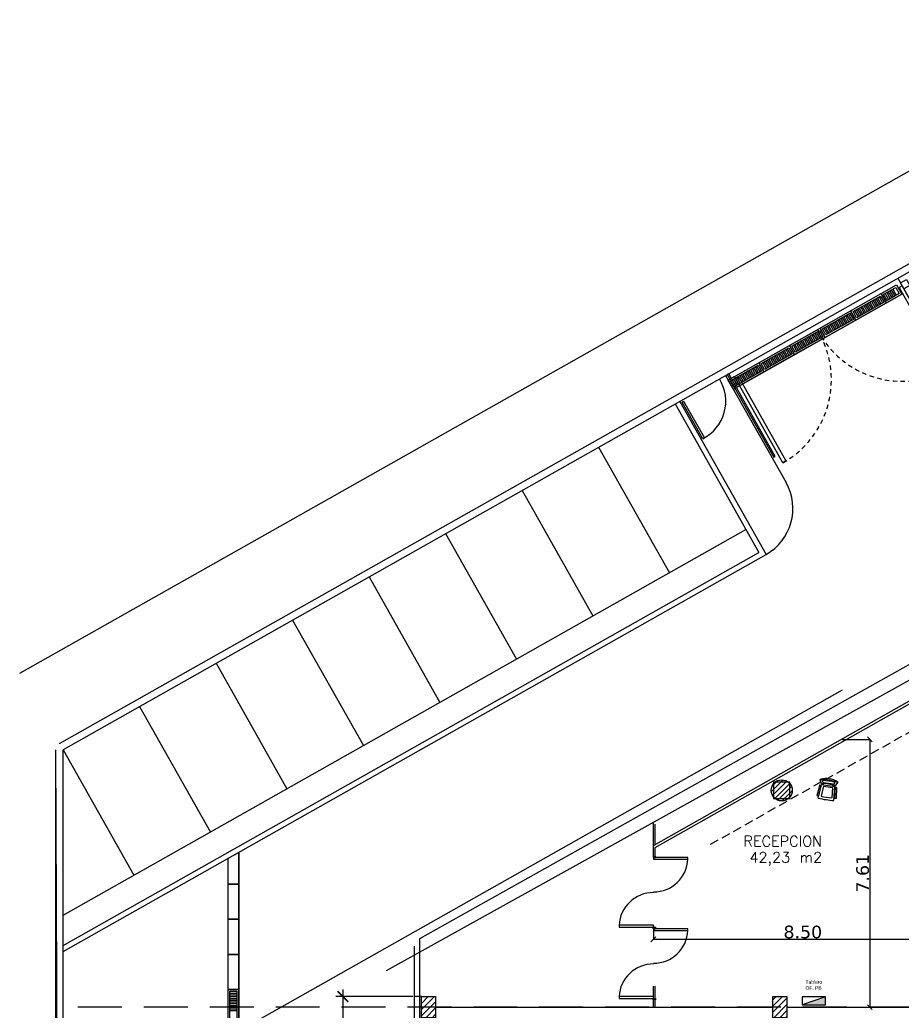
# Model space of a CAD drawing. Header units: millimetres. Extents: x 403 to 619, y 594 to 709.
# Drawn here: x 408.05 to 433.15, y 634.81 to 663 of the extents above; entities that cross this region are included whole.
import ezdxf

# ---------------------------------------------------------------- set-up
doc = ezdxf.new("R2010")
doc.units = ezdxf.units.MM
doc.linetypes.add('HIDDEN2', pattern=[0.1875, 0.125, -0.0625])
for name, color, linetype in [('001', 1, 'Continuous'), ('Carpinterias', 5, 'Continuous'), ('COTAS', 6, 'Continuous'), ('E_Tab', 160, 'Continuous'), ('EQUIPAMIENTO', 1, 'Continuous'), ('Hatch ANMAT', 252, 'Continuous'), ('HATCH MINISTERIO', 252, 'Continuous')]:
    doc.layers.add(name, color=color, linetype=linetype)
doc.layers.add('01-HATCH PAREDES 7070', color=254, linetype='Continuous', true_color=0xe6e6e6)
doc.layers.add('9-Textos', color=251, linetype='Continuous', lineweight=18)
doc.layers.add('Muros', color=1, linetype='Continuous', lineweight=25)
doc.styles.add('ARIAL', font='verdana.ttf')
doc.styles.add('Notas', font='arial.ttf', dxfattribs={"height": 0.1})
doc.styles.get("Standard").update_dxf_attribs({"font": 'txt.shx'})
doc.dimstyles.new('200', dxfattribs={"dimscale": 0.2, "dimtxt": 1.8, "dimasz": 0.7, "dimexe": 0, "dimexo": 0.1, "dimgap": 0.08, "dimtad": 1, "dimzin": 5, "dimdsep": 46, "dimtxsty": 'ARIAL', "dimblk": 'OBLIQUE', "dimcen": -0.2, "dimdle": 0.05, "dimclrd": 1, "dimclre": 252, "dimclrt": 1, "dimadec": 3, "dimazin": 0, "dimtfac": 1, "dimtix": 1, "dimtmove": 2, "dimatfit": 3, "dimldrblk": 'NONE', "dimfxl": 0, "dimtolj": 1, "dimtzin": 5, "dimlwd": -1, "dimarcsym": 0})
doc.dimstyles.new('COTAS_100', dxfattribs={"dimtxt": 0.4, "dimasz": 0.3, "dimexe": 0.2, "dimexo": 0.05, "dimgap": 0.05, "dimtad": 1, "dimzin": 1, "dimdsep": 46, "dimtxsty": 'ARIAL', "dimblk": 'ARCHTICK', "dimcen": 0.2, "dimdle": 0.2, "dimclrd": 151, "dimclre": 252, "dimclrt": 2, "dimaunit": 1, "dimadec": 0, "dimazin": 0, "dimtfac": 1, "dimtmove": 0, "dimatfit": 3, "dimfxl": 1, "dimarcsym": 0})

# ---------------------------------------------------------------- blocks, each defined once
blk = doc.blocks.new('A$C3E6B7836')
h = blk.add_hatch()
h.set_pattern_fill('ANSI31', color=256, style=0)
h.set_pattern_definition([(45, (-13.37838, -34.88476), (-0.08838835, 0.08838835), [])])
h.paths.add_polyline_path([(-0.2, -0.3), (-0.2, 0.3), (0.2, 0.3), (0.2, -0.3)])
blk.add_lwpolyline([(-0.2, -0.3), (-0.2, 0.3), (0.2, 0.3), (0.2, -0.3), (-0.2, -0.3)])
blk = doc.blocks.new('A$C6DA61789')
at = {"color": 1}
for points in [[(0, 0), (0, 0.03), (-0.01, 0.03), (-0.01, -0.01), (0.06, -0.01), (0.06, 0.03), (0.05, 0.03), (0.05, 0), (0, 0)], [(0.98, -0.01), (0, -0.01), (0, -0.06), (0.98, -0.06), (0.98, -0.01)], [(-0.98, -1.99), (0, -1.99), (0, -1.94), (-0.98, -1.94), (-0.98, -1.99)], [(0, -2), (0, -2.03), (-0.01, -2.03), (-0.01, -1.99), (0.06, -1.99), (0.06, -2.03), (0.05, -2.03), (0.05, -2), (0, -2)]]:
    blk.add_lwpolyline(points, dxfattribs=at)
for centre, start, end in [((0, -0.01), 270, 357.0793), ((0, -1.99), 90, 177.0793)]:
    blk.add_arc(centre, 0.981, start, end, dxfattribs=at)
blk = doc.blocks.new('Silla060')
at = {"layer": '001', "color": 251}
for p, q in [((0.039664, 0.225232), (0.4374, 0.191038)), ((0.10497, 0.276777), (0.100784, 0.230265)), ((0.417834, 0.201733), (0.100784, 0.230265)), ((0.421502, 0.242482), (0.10497, 0.276777)), ((0.400138, 0.132351), (0.106019, 0.14958)), ((0.400138, 0.132351), (0.400138, -0.132351)), ((0.421502, 0.242482), (0.417834, 0.201733)), ((0.4374, 0.191038), (0.4374, -0.191038)), ((0.4374, 0.166793), (0.466041, 0.163932)), ((0.4374, 0.139793), (0.470398, 0.136497)), ((0.458788, 0.201265), (0.561447, 0.256371)), ((0.485695, 0.154993), (0.55055, 0.180007)), ((0.561447, 0.256371), (0.574393, 0.256371)), ((0.039664, -0.225232), (0.4374, -0.191038)), ((0.417834, -0.201733), (0.100784, -0.230265)), ((0.10497, -0.276777), (0.100784, -0.230265)), ((0.421502, -0.242482), (0.10497, -0.276777)), ((0.400138, -0.132351), (0.106019, -0.14958)), ((0.421502, -0.242482), (0.417834, -0.201733)), ((0.4374, -0.139793), (0.470398, -0.136497)), ((0.4374, -0.166793), (0.466041, -0.163932)), ((0.458788, -0.201265), (0.561447, -0.256371)), ((0.485695, -0.154993), (0.55055, -0.180007)), ((0.561447, -0.256371), (0.574393, -0.256371))]:
    blk.add_line(p, q, dxfattribs=at)
for centre, radius, start, end in [((2.659492, 0), 2.629492, 175.086252, 184.913748), ((2.659492, 0), 2.55785, 176.647497, 183.352503), ((-0.477512, 0), 0.957687, 347.868407, 12.131593), ((-0.477512, 0), 0.975598, 350.858672, 9.141328), ((-0.446895, 0), 1.013557, 349.770025, 10.229975), ((-0.446895, 0), 1.040423, 345.734815, 14.265185), ((0.011211, 0), 0.618789, 335.524089, 24.475911)]:
    blk.add_arc(centre, radius, start, end, dxfattribs=at)
blk = doc.blocks.new('A$C0587192B')
at = {"color": 252}
for p, q in [((0.05, -0.1), (0.25, -0.1)), ((0.05, -0.15), (0.25, -0.15)), ((0.05, -0.2), (0.25, -0.2)), ((0.05, -0.25), (0.25, -0.25)), ((0.05, -0.3), (0.25, -0.3)), ((0.05, -0.35), (0.25, -0.35)), ((0.05, -0.4), (0.25, -0.4)), ((0.05, -0.45), (0.25, -0.45)), ((0.05, -0.5), (0.25, -0.5)), ((0.05, -0.55), (0.25, -0.55)), ((0.05, -0.6), (0.25, -0.6)), ((0.05, -0.65), (0.25, -0.65)), ((0.05, -0.7), (0.25, -0.7)), ((0.05, -0.75), (0.25, -0.75)), ((0.05, -0.8), (0.25, -0.8)), ((0.05, -0.85), (0.25, -0.85)), ((0.05, -0.9), (0.25, -0.9))]:
    blk.add_line(p, q, dxfattribs=at)
blk.add_lwpolyline([(0, -1), (0, 0), (0.3, 0), (0.3, -1), (0, -1)], dxfattribs=at)
blk.add_lwpolyline([(0.05, -0.95), (0.05, -0.05), (0.25, -0.05), (0.25, -0.95)], close=True, dxfattribs=at)
blk = doc.blocks.new('tablero')
at = {"layer": 'E_Tab'}
h = blk.add_hatch(color=10, dxfattribs=at)
h.dxf.hatch_style = 1
h.paths.add_polyline_path([(-151.856, -87.004), (-152.081, -87.004), (-151.856, -87.67)])
at = {"layer": 'E_Tab', "color": 10}
blk.add_line((-152.081, -87.004), (-151.856, -87.67), dxfattribs=at)
blk.add_lwpolyline([(-151.856, -87.004), (-152.081, -87.004), (-152.081, -87.67), (-151.856, -87.67)], close=True, dxfattribs=at)
blk = doc.blocks.new('_OBLIQUE')
at = {"color": 0, "linetype": 'ByBlock', "ltscale": 0.05}
blk.add_line((-0.5, -0.5), (0.5, 0.5), dxfattribs=at)
blk = doc.blocks.new('*D67')
at = {"layer": 'COTAS', "color": 252, "lineweight": -2}
for p, q in [((431.443121, 642.535254), (432.233061, 642.535254)), ((430.591144, 634.920915), (432.233061, 634.920915))]:
    blk.add_line(p, q, dxfattribs=at)
at = {"layer": 'COTAS', "color": 1}
blk.add_line((432.233061, 642.545254), (432.233061, 634.910915), dxfattribs=at)
at = {"layer": 'Defpoints', "color": 0}
for p in [(431.423121, 642.535254), (430.571144, 634.920915), (432.233061, 634.920915)]:
    blk.add_point(p, dxfattribs=at)
at = {"layer": 'COTAS', "color": 1, "xscale": 0.14, "yscale": 0.14, "zscale": 0.14}
for p, rotation in [((432.233061, 642.535254), 90), ((432.233061, 634.920915), 270)]:
    blk.add_blockref('_OBLIQUE', p, dxfattribs=dict(at, rotation=rotation))
at = {"layer": 'COTAS', "color": 1, "insert": (432.029861, 638.728084), "char_height": 0.36, "attachment_point": 5, "rotation": 90, "style": 'ARIAL'}
blk.add_mtext('\\A1;7.61', dxfattribs=at)
blk = doc.blocks.new('_None')
blk = doc.blocks.new('*D68')
at = {"layer": 'COTAS', "color": 252, "lineweight": -2}
for p, q in [((426.076214, 637.228462), (426.076214, 636.850103)), ((434.576214, 637.228462), (434.576214, 636.850103))]:
    blk.add_line(p, q, dxfattribs=at)
at = {"layer": 'COTAS', "color": 1}
blk.add_line((426.066214, 636.850103), (434.586214, 636.850103), dxfattribs=at)
at = {"layer": 'Defpoints', "color": 0}
for p in [(426.076214, 637.248462), (434.576214, 637.248462), (434.576214, 636.850103)]:
    blk.add_point(p, dxfattribs=at)
at = {"layer": 'COTAS', "color": 1, "xscale": 0.14, "yscale": 0.14, "zscale": 0.14, "rotation": 180}
blk.add_blockref('_OBLIQUE', (426.076214, 636.850103), dxfattribs=at)
at = {"layer": 'COTAS', "color": 1, "xscale": 0.14, "yscale": 0.14, "zscale": 0.14}
blk.add_blockref('_OBLIQUE', (434.576214, 636.850103), dxfattribs=at)
at = {"layer": 'COTAS', "color": 1, "insert": (430.326214, 637.054383), "char_height": 0.36, "attachment_point": 5, "style": 'ARIAL'}
blk.add_mtext('\\A1;8.50', dxfattribs=at)
blk = doc.blocks.new('_ARCHTICK')
at = {"color": 0, "linetype": 'ByBlock', "const_width": 0.15}
blk.add_lwpolyline([(-0.5, -0.5), (0.5, 0.5)], dxfattribs=at)
blk = doc.blocks.new('*D90')
at = {"layer": '01-HATCH PAREDES 7070', "color": 252, "lineweight": -2}
for p, q in [((419.226214, 635.220915), (417.040628, 635.220915)), ((419.226214, 623.670915), (417.040628, 623.670915))]:
    blk.add_line(p, q, dxfattribs=at)
at = {"layer": '01-HATCH PAREDES 7070', "color": 151, "lineweight": -2}
blk.add_line((417.240628, 635.420915), (417.240628, 623.470915), dxfattribs=at)
at = {"layer": 'Defpoints', "color": 0}
for p in [(419.276214, 635.220915), (417.240628, 623.670915), (419.276214, 623.670915)]:
    blk.add_point(p, dxfattribs=at)
at = {"layer": '01-HATCH PAREDES 7070', "color": 151, "lineweight": -2, "xscale": 0.3, "yscale": 0.3, "zscale": 0.3}
for p, rotation in [((417.240628, 635.220915), 90), ((417.240628, 623.670915), 270)]:
    blk.add_blockref('_ARCHTICK', p, dxfattribs=dict(at, rotation=rotation))
at = {"layer": '01-HATCH PAREDES 7070', "color": 2, "insert": (416.985828, 629.445915), "char_height": 0.4, "attachment_point": 5, "rotation": 90, "style": 'ARIAL'}
blk.add_mtext('11.55', dxfattribs=at)

msp = doc.modelspace()

# ---------------------------------------------------------------- hatches: boundary and pattern name
h = msp.add_hatch()
h.set_pattern_fill('ANSI31', color=256, scale=0.8, style=0)
h.set_pattern_definition([(45, (626.18304, 951.07261), (-0.070710678, 0.070710678), [])])
edge = h.paths.add_edge_path()
edge.add_arc((429.726387, 641.08456), 0.3, 0, 360)

# ---------------------------------------------------------------- linework, layer by layer
at = {"color": 252}
for p, q in [((408.047228, 644.417976), (497.947228, 695.167976)), ((428.2033, 652.753309), (432.992833, 655.457078)), ((428.350778, 652.492062), (433.140312, 655.195831)), ((432.669083, 655.216899), (432.767402, 655.042735)), ((432.712625, 655.241479), (432.810944, 655.067314)), ((432.756166, 655.266059), (432.854485, 655.091894)), ((432.799707, 655.290639), (432.898026, 655.116474)), ((432.843248, 655.315218), (432.941567, 655.141053)), ((432.88679, 655.339798), (432.985108, 655.165633)), ((428.129561, 652.883933), (429.850141, 649.836048)), ((426.6927, 652.072802), (429.076933, 647.849304)), ((426.823324, 652.146541), (429.281296, 647.79242)), ((424.51564, 650.843816), (426.531177, 647.273437)), ((422.338579, 649.61483), (424.354116, 646.044451)), ((409.276214, 637.532732), (428.708237, 648.502423)), ((420.161518, 648.385845), (422.177055, 644.815465)), ((409.276214, 636.671479), (429.076933, 647.849304)), ((409.276214, 636.499229), (429.281296, 647.79242)), ((417.984457, 647.156859), (419.999994, 643.586479)), ((415.807397, 645.927873), (417.822934, 642.357493)), ((413.630336, 644.698887), (415.645873, 641.128507)), ((411.453275, 643.469901), (413.468812, 639.899521)), ((409.276214, 642.240915), (411.291751, 638.670535)), ((414.026214, 635.320915), (414.226214, 635.320915)), ((414.026214, 635.270915), (414.226214, 635.270915)), ((414.026214, 635.220915), (414.226214, 635.220915)), ((414.026214, 635.170915), (414.226214, 635.170915)), ((414.026214, 635.120915), (414.226214, 635.120915)), ((414.026214, 635.070915), (414.226214, 635.070915)), ((414.026214, 635.020915), (414.226214, 635.020915)), ((414.026214, 634.970915), (414.226214, 634.970915)), ((414.026214, 634.920915), (414.226214, 634.920915)), ((414.026214, 634.870915), (414.226214, 634.870915)), ((414.026214, 634.820915), (414.226214, 634.820915))]:
    msp.add_line(p, q, dxfattribs=at)
at = {"color": 1}
for p, q in [((409.177895, 642.41508), (499.376214, 693.333486)), ((499.176214, 692.990915), (409.276214, 642.240915)), ((433.027889, 655.649118), (435.254743, 651.704405))]:
    msp.add_line(p, q, dxfattribs=at)
at = {"color": 253}
msp.add_line((418.482314, 635.961552), (441.626214, 648.822058), dxfattribs=at)
at = {"color": 5}
for p, q in [((426.076214, 639.515836), (441.589335, 648.276153)), ((426.126214, 639.457938), (441.626214, 648.210846)), ((426.076214, 639.530915), (426.076214, 640.150106)), ((426.126214, 639.530915), (426.126214, 640.120915)), ((426.076214, 634.920915), (426.076214, 635.520915)), ((426.126214, 634.920915), (426.126214, 635.520915))]:
    msp.add_line(p, q, dxfattribs=at)
at = {"color": 2}
msp.add_line((409.076214, 594.220915), (409.076214, 642.240915), dxfattribs=at)
for p, q in [((426.076214, 639.218462), (426.076214, 639.515836)), ((426.126214, 639.218462), (426.126214, 639.457938)), ((419.276214, 623.670915), (419.276214, 636.651772)), ((419.476214, 635.220915), (419.276214, 635.220915)), ((419.476214, 623.670915), (419.476214, 635.220915)), ((419.876214, 634.920915), (429.476214, 634.920915)), ((429.876214, 634.920915), (430.823555, 634.920915)), ((430.548766, 634.920915), (433.452741, 634.920915))]:
    msp.add_line(p, q)
at = {"color": 253, "linetype": 'HIDDEN2', "ltscale": 10}
msp.add_line((433.452741, 634.920915), (409.276214, 634.920915), dxfattribs=at)
at = {"color": 252}
for points in [[(432.557421, 655.211281), (432.992833, 655.457078), (433.140312, 655.195831), (432.7049, 654.950034), (432.557421, 655.211281)], [(428.173102, 652.908513), (429.500407, 650.557287), (429.543948, 650.581867), (428.216643, 652.933092), (428.173102, 652.908513)], [(427.481358, 651.082591), (426.891445, 652.12758), (426.934986, 652.15216), (427.5249, 651.107171), (427.481358, 651.082591)], [(413.976214, 638.420915), (413.976214, 639.152454), (414.276214, 639.321809), (414.276214, 638.420915), (413.976214, 638.420915)], [(413.976214, 594.420915), (413.976214, 639.152454)], [(414.276214, 594.420915), (414.276214, 639.321809)], [(413.976214, 637.420915), (413.976214, 638.420915), (414.276214, 638.420915), (414.276214, 637.420915), (413.976214, 637.420915)], [(413.976214, 636.420915), (413.976214, 637.420915), (414.276214, 637.420915), (414.276214, 636.420915), (413.976214, 636.420915)], [(413.976214, 635.420915), (413.976214, 636.420915), (414.276214, 636.420915), (414.276214, 635.420915), (413.976214, 635.420915)], [(413.976214, 634.420915), (413.976214, 635.420915), (414.276214, 635.420915), (414.276214, 634.420915), (413.976214, 634.420915)]]:
    msp.add_lwpolyline(points, dxfattribs=at)
for points in [[(432.625542, 655.19232), (432.973872, 655.388957), (433.072191, 655.214793), (432.723861, 655.018155)], [(414.026214, 634.470915), (414.026214, 635.370915), (414.226214, 635.370915), (414.226214, 634.470915)]]:
    msp.add_lwpolyline(points, close=True, dxfattribs=at)
at = {"color": 2, "linetype": 'HIDDEN2', "ltscale": 2}
msp.add_lwpolyline([(441.626214, 647.40701), (427.590793, 639.483788)], dxfattribs=at)
at = {"color": 2}
msp.add_lwpolyline([(409.276214, 594.420915), (409.276214, 642.240915)], dxfattribs=at)
msp.add_circle((429.726387, 641.08456), 0.3)
at = {"color": 252}
for centre, radius, start, end in [((426.934986, 652.15216), 1.2, 297.057413, 31.833444), ((428.543904, 649.098656), 1.5, 299.445429, 29.445429)]:
    msp.add_arc(centre, radius, start, end, dxfattribs=at)
at = {"layer": '01-HATCH PAREDES 7070'}
msp.add_lwpolyline([(409.276214, 594.420915), (409.076214, 642.240915)], dxfattribs=at)
at = {"layer": '9-Textos'}
msp.add_line((426.652435, 654.920915), (430.871198, 657.302474), dxfattribs=at)
at = {"layer": 'Carpinterias', "color": 253}
msp.add_line((411.449061, 632.650185), (431.454143, 643.943376), dxfattribs=at)
at = {"layer": 'Carpinterias'}
for points in [[(433.275793, 655.616814), (433.374112, 655.442649), (433.199947, 655.34433), (433.101628, 655.518495)], [(434.397138, 653.020171), (434.484221, 653.069331), (433.150787, 655.431412), (433.063705, 655.382253)], [(428.377465, 652.851628), (428.475783, 652.677463), (428.301619, 652.579145), (428.2033, 652.753309)], [(429.84714, 650.451624), (429.760057, 650.402464), (428.426624, 652.764546), (428.513706, 652.813705)]]:
    msp.add_lwpolyline(points, close=True, dxfattribs=at)
at = {"layer": 'Carpinterias', "color": 252, "linetype": 'HIDDEN2'}
for centre, start, end in [((428.426624, 652.764546), 299.445429, 31.556785), ((433.150787, 655.431412), 207.334072, 299.445429)]:
    msp.add_arc(centre, 2.714309, start, end, dxfattribs=at)
at = {"layer": 'Hatch ANMAT'}
msp.add_lwpolyline([(472.974977, 655.220915), (472.926214, 604.640915), (419.426214, 604.640915), (419.426214, 636.871772), (441.714009, 649.349831), (445.177055, 651.044635), (445.325688, 651.093718), (472.986214, 666.877589), (472.986214, 666.877589), (472.986214, 666.877589)], dxfattribs=at)
at = {"layer": 'HATCH MINISTERIO', "ltscale": 0.01, "const_width": 0.01}
msp.add_lwpolyline([(466.017502, 604.640915), (419.426214, 604.640915), (419.426214, 636.871772), (441.714009, 649.349831), (445.177055, 651.044635), (445.383874, 647.844521), (466.226214, 659.524106), (466.226214, 659.524106), (466.226214, 659.524106)], dxfattribs=at)
at = {"layer": 'Muros'}
msp.add_lwpolyline([(429.496387, 640.85456), (429.956387, 640.85456), (429.956387, 641.31456), (429.496387, 641.31456)], close=True, dxfattribs=at)

# ---------------------------------------------------------------- block references
at = {"color": 7, "rotation": 299.445429}
for p in [(432.557421, 655.211281), (431.686597, 654.719687), (430.815773, 654.228092), (429.944948, 653.736498), (429.074124, 653.244904)]:
    msp.add_blockref('A$C0587192B', p, dxfattribs=at)
at = {"color": 1}
for p in [(426.076214, 639.188462), (426.076214, 637.158462)]:
    msp.add_blockref('A$C6DA61789', p, dxfattribs=at)
for p in [(419.676214, 634.920915), (429.676214, 634.920915)]:
    msp.add_blockref('A$C3E6B7836', p)
at = {"layer": 'E_Tab', "rotation": 270}
msp.add_blockref('tablero', (517.979599, 483.132046), dxfattribs=at)
at = {"layer": 'EQUIPAMIENTO', "linetype": 'Continuous', "rotation": 81.211598}
msp.add_blockref('Silla060', (430.983345, 640.790991, -0.742), dxfattribs=at)

# ---------------------------------------------------------------- texts
for s, p in [('RECEPCION', (428.63845, 639.488636)), ('42,23 m2', (428.808811, 639.030028))]:
    msp.add_text(s, height=0.3).set_placement(p)
at = {"layer": 'E_Tab', "insert": (430.403432, 635.683448), "char_height": 0.099965, "attachment_point": 1, "style": 'Notas'}
msp.add_mtext_dynamic_manual_height_columns('{\\C0;Tablero \\POF. PB}', width=0.586515, gutter_width=0.5, heights=[0], dxfattribs=at)

# ---------------------------------------------------------------- dimensions: what is measured, and where the dimension line sits
at = {"layer": '01-HATCH PAREDES 7070'}
dim = msp.add_linear_dim(base=(417.240628, 623.670915), p1=(419.276214, 635.220915), p2=(419.276214, 623.670915), angle=90, dimstyle='COTAS_100', dxfattribs=at)
dim.commit()
dim.dimension.update_dxf_attribs({"geometry": '*D90', "text_midpoint": (416.985828, 629.445915)})
at = {"layer": 'COTAS'}
dim = msp.add_linear_dim(base=(432.233061, 634.920915), p1=(431.423121, 642.535254), p2=(430.571144, 634.920915), angle=90, dimstyle='200', dxfattribs=at)
dim.commit()
dim.dimension.update_dxf_attribs({"geometry": '*D67', "text_midpoint": (432.029861, 638.728084)})
dim = msp.add_linear_dim(base=(434.576214, 636.850103), p1=(426.076214, 637.248462), p2=(434.576214, 637.248462), dimstyle='200', dxfattribs=at)
dim.commit()
dim.dimension.update_dxf_attribs({"geometry": '*D68', "text_midpoint": (430.326214, 637.054383)})

doc.saveas('drawing.dxf')
